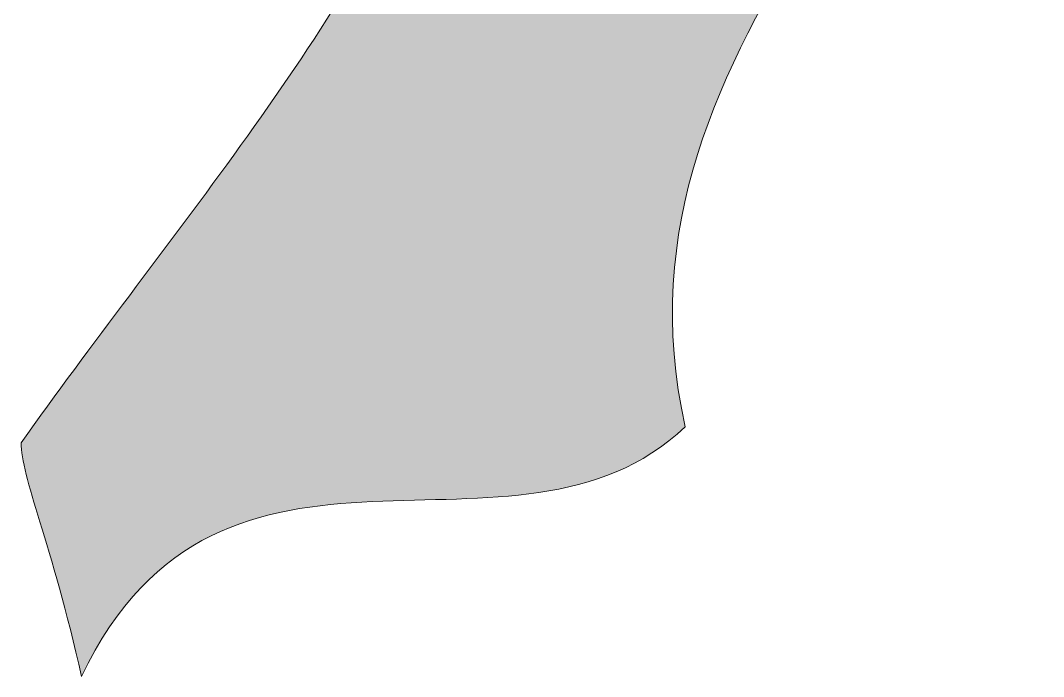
# Model space of a CAD drawing. Header units: millimetres. Extents: x 2 to 376, y -265 to -3.
# Drawn here: x 60.517 to 61.708, y -56.426 to -55.662 of the extents above; entities that cross this region are included whole.
import ezdxf

# ---------------------------------------------------------------- set-up
doc = ezdxf.new("R2010")
doc.units = ezdxf.units.MM
doc.header["$MEASUREMENT"] = 0
doc.layers.add('Layer 1', color=7, linetype='Continuous', lineweight=0)

# ---------------------------------------------------------------- blocks, each defined once
blk = doc.blocks.new('Block_9')
at = {"layer": 'Layer 1', "true_color": 0x00a14b, "transparency": 33554687}
h = blk.add_hatch(color=114, dxfattribs=at)
h.dxf.hatch_style = 2
edge = h.paths.add_edge_path()
edge.add_spline(control_points=[(61.4143, -54.3623), (61.5251, -54.5583), (61.5962, -54.7918), (61.7079, -54.9492), (61.6573, -55.4112), (61.1872, -55.6693), (61.2909, -56.1353), (61.0929, -56.3232), (60.7517, -56.0826), (60.5882, -56.4259), (60.5537, -56.2705), (60.5171, -56.1924), (60.5181, -56.1538), (60.6785, -55.9263), (60.8775, -55.6998), (61.0003, -55.4327), (61.2013, -55.129), (61.4418, -54.7878), (61.4143, -54.3623)], knot_values=[0, 0, 0, 0, 1, 1, 1, 2, 2, 2, 3, 3, 3, 4, 4, 4, 5, 5, 5, 6, 6, 6, 6], degree=3, periodic=0)
at = {"layer": 'Layer 1'}
blk.add_open_spline([(61.4143, -54.3623), (61.5251, -54.5583), (61.5962, -54.7918), (61.7079, -54.9492), (61.6573, -55.4112), (61.1872, -55.6693), (61.2909, -56.1353), (61.0929, -56.3232), (60.7517, -56.0826), (60.5882, -56.4259), (60.5537, -56.2705), (60.5171, -56.1924), (60.5181, -56.1538), (60.6785, -55.9263), (60.8775, -55.6998), (61.0003, -55.4327), (61.2013, -55.129), (61.4418, -54.7878), (61.4143, -54.3623)], degree=3, knots=[0, 0, 0, 0, 1, 1, 1, 2, 2, 2, 3, 3, 3, 4, 4, 4, 5, 5, 5, 6, 6, 6, 6], dxfattribs=at)
blk = doc.blocks.new('Block_8')
at = {"layer": 'Layer 1'}
blk.add_blockref('Block_9', (0, 0), dxfattribs=at)
blk = doc.blocks.new('Block_7')
at = {"layer": 'Layer 1'}
blk.add_blockref('Block_8', (0, 0), dxfattribs=at)
blk = doc.blocks.new('Block_6')
at = {"layer": 'Layer 1'}
blk.add_blockref('Block_7', (0, 0), dxfattribs=at)
blk = doc.blocks.new('Block_5')
at = {"layer": 'Layer 1'}
blk.add_blockref('Block_6', (0, 0), dxfattribs=at)

msp = doc.modelspace()

# ---------------------------------------------------------------- block references
at = {"layer": 'Layer 1'}
msp.add_blockref('Block_5', (0, 0), dxfattribs=at)

doc.saveas('drawing.dxf')
